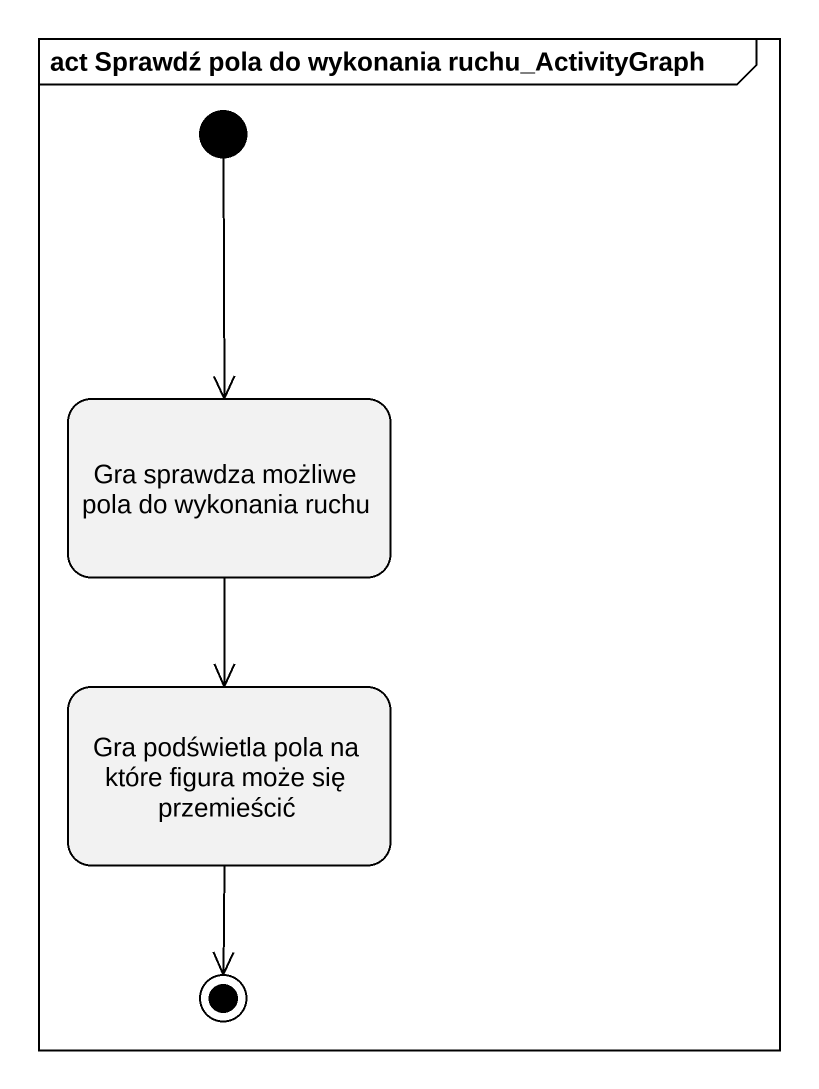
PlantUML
@startuml
mainframe act Sprawdź pola do wykonania ruchu_ActivityGraph
hide empty description
state "Gra sprawdza możliwe pola do wykonania ruchu" as Gra_sprawdza_możliwe_pola
state "Gra podświetla pola na które figura może się przemieścić" as Gra_podświetla_pola_na
[*] --> Gra_sprawdza_możliwe_pola
Gra_sprawdza_możliwe_pola --> Gra_podświetla_pola_na
Gra_podświetla_pola_na --> [*]
@enduml
